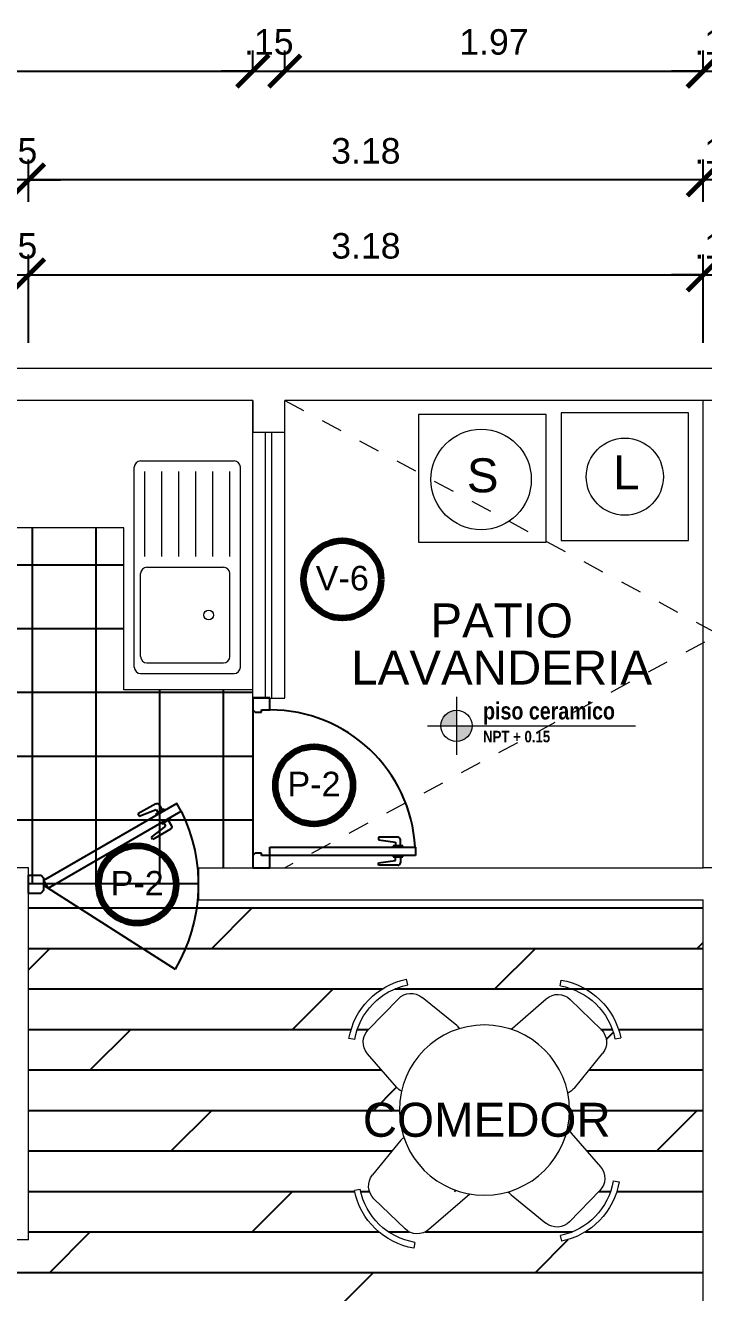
# Model space of a CAD drawing. Header units: millimetres. Extents: x 2204.1 to 2242.3, y 1175.1 to 1221.8.
# Drawn here: x 2219.58 to 2222.77, y 1210.14 to 1216.1 of the extents above; entities that cross this region are included whole.
import ezdxf
from ezdxf.enums import TextEntityAlignment as Align

# ---------------------------------------------------------------- set-up
doc = ezdxf.new("R2010")
doc.units = ezdxf.units.MM
doc.linetypes.add('HIDDEN2', pattern=[0.1875, 0.125, -0.0625])
for name, color, linetype, lineweight in [('01', 1, 'Continuous', 5), ('mobiliario', 2, 'Continuous', 18), ('MURO ALTO', 6, 'Continuous', 18), ('MURO BAJO', 3, 'Continuous', 18), ('puertas', 2, 'Continuous', 13), ('TEXTO', 4, 'Continuous', 5), ('VIDRIOS', 124, 'Continuous', 18)]:
    doc.layers.add(name, color=color, linetype=linetype, lineweight=lineweight)
for name, color, linetype in [('02', 7, 'Continuous'), ('06', 6, 'Continuous'), ('DETALLES PUERTAS', 8, 'Continuous'), ('muros', 1, 'Continuous'), ('Textura LINEAS', 253, 'HIDDEN2')]:
    doc.layers.add(name, color=color, linetype=linetype)
doc.styles.add('ROMAND', font='arial.ttf')
doc.styles.get("Standard").update_dxf_attribs({"font": 'arial.ttf'})
doc.styles.add('technicbold', font='techb___.ttf', dxfattribs={"height": 0.17})
doc.dimstyles.new('ARVIM', dxfattribs={"dimscale": 0.12, "dimtxt": 1, "dimasz": 1.25, "dimexe": 0.8, "dimexo": 1, "dimtad": 2, "dimtih": 1, "dimtoh": 1, "dimzin": 4, "dimdsep": 46, "dimtxsty": 'ROMAND', "dimblk": 'ARCHTICK', "dimcen": 0, "dimdle": 1, "dimclrd": 1, "dimclre": 1, "dimclrt": 251, "dimadec": 0, "dimazin": 0, "dimtfac": 1, "dimtix": 1, "dimtmove": 0, "dimatfit": 3, "dimldrblk": 'ARCHTICK', "dimfxl": 1, "dimarcsym": 0})

# ---------------------------------------------------------------- blocks, each defined once
blk = doc.blocks.new('puerta vai ven')
at = {"layer": '02'}
for p, q in [((656.305, 163.5864), (656.305, 163.5346)), ((656.379, 163.5864), (656.305, 163.5864)), ((656.379, 163.5864), (656.379, 163.5346)), ((656.305, 163.5346), (656.3156, 163.524)), ((656.3156, 163.524), (656.3684, 163.524)), ((656.3462, 163.524), (656.6918, 162.9817)), ((656.3684, 163.524), (656.379, 163.5346)), ((656.01, 163.0614), (656.0523, 163.1347)), ((656.0615, 163.1294), (656.0336, 163.06)), ((656.0523, 163.1347), (656.0615, 163.1294)), ((656.0368, 163.0337), (656.0139, 163.0469)), ((656.0526, 163.0612), (656.0315, 163.0246)), ((656.0336, 163.06), (656.0474, 163.052)), ((656.0572, 163.0585), (656.0526, 163.0612)), ((656.0727, 163.0008), (656.0939, 163.0374)), ((656.0939, 163.0374), (656.0893, 163.04)), ((656.1485, 163.0791), (656.1023, 163.0203)), ((656.1153, 163.0006), (656.1576, 163.0738)), ((656.1576, 163.0738), (656.1485, 163.0791)), ((656.0315, 163.0246), (656.0361, 163.0219)), ((656.0681, 163.0034), (656.0727, 163.0008)), ((656.078, 163.0099), (656.1009, 162.9967)), ((656.1023, 163.0203), (656.0886, 163.0282))]:
    blk.add_line(p, q, dxfattribs=at)
blk.add_lwpolyline([(656.326, 163.524), (656.358, 163.5055), (656.0408, 162.956), (656.0087, 162.9745)], close=True, dxfattribs=at)
for centre, radius, start, end in [((656.0192, 163.0561), 0.0106, 150, 240), ((656.1062, 163.0059), 0.0106, 240, 330), ((656.3426, 163.5698), 0.6839, 243.8159, 300.7054)]:
    blk.add_arc(centre, radius, start, end, dxfattribs=at)
blk = doc.blocks.new('A$C36C01319')
at = {"layer": '02', "xscale": 1.140943848105845, "yscale": 1.140943848105845, "zscale": 1.140943848105845, "rotation": 89.99999999996574}
blk.add_blockref('puerta vai ven', (186.6428, -748.4691), dxfattribs=at)
blk = doc.blocks.new('Com1-c-4')
for p, q in [((-0.446, 0.7293), (-0.4518, 0.7632)), ((0.4509, 0.7349), (0.4578, 0.7686)), ((-0.6861, 0.4726), (-0.503, 0.6501)), ((-0.1653, 0.4821), (-0.3636, 0.654)), ((0.1628, 0.4965), (0.3663, 0.6622)), ((0.5055, 0.654), (0.683, 0.471)), ((-0.767, 0.418), (-0.8007, 0.4249)), ((0.7622, 0.4139), (0.7961, 0.4198)), ((-0.5286, 0.1299), (-0.6943, 0.3333)), ((0.515, 0.1332), (0.6869, 0.3315)), ((-0.5101, -0.1347), (-0.6819, -0.333)), ((0.4918, -0.1773), (0.6575, -0.3808)), ((-0.7573, -0.4154), (-0.7912, -0.4212)), ((-0.5006, -0.6554), (-0.678, -0.4724)), ((-0.1578, -0.498), (-0.3613, -0.6636)), ((0.0859, -0.4926), (0.3269, -0.7014)), ((0.6493, -0.52), (0.4663, -0.6975)), ((0.7303, -0.4655), (0.764, -0.4723)), ((-0.446, -0.7364), (-0.4529, -0.7701)), ((0.4093, -0.7768), (0.4151, -0.8107))]:
    blk.add_line(p, q)
blk.add_circle((0, 0), 0.5)
for centre, radius, start, end in [((-0.3791, 0.3391), 0.4303, 99.73819, 168.49887), ((0.372, 0.347), 0.4303, 9.73819, 78.49887), ((-0.3791, 0.3391), 0.3959, 99.73819, 168.49887), ((-0.4312, 0.576), 0.1032, 49.08827, 134.11853), ((0.4314, 0.5821), 0.1032, 44.11853, 129.14879), ((0.372, 0.347), 0.3959, 9.73819, 78.49887), ((-0.6142, 0.3985), 0.1032, 134.11853, 219.14879), ((-0.2329, 0.4041), 0.1032, 43.03853, 49.08827), ((0.2279, 0.4165), 0.1032, 129.14879, 143.12346), ((0.6089, 0.3991), 0.1032, 319.08827, 44.11853), ((-0.4486, 0.195), 0.1032, 219.14879, 246.44058), ((0.437, 0.2008), 0.1032, 299.31158, 319.08827), ((-0.4321, -0.2023), 0.1032, 121.91555, 139.08827), ((0.4118, -0.2425), 0.1032, 39.14879, 53.12346), ((-0.604, -0.4006), 0.1032, 139.08827, 224.11853), ((-0.3671, -0.3484), 0.4303, 189.73819, 258.49887), ((-0.3671, -0.3484), 0.3959, 189.73819, 258.49887), ((0.5775, -0.446), 0.1032, 314.11853, 39.14879), ((-0.223, -0.4179), 0.1032, 309.14879, 323.12346), ((0.3423, -0.3865), 0.3959, 279.73819, 348.49887), ((0.3423, -0.3865), 0.4303, 279.73819, 348.49887), ((0.1962, -0.4516), 0.1032, 223.03853, 229.08827), ((-0.4265, -0.5836), 0.1032, 224.11853, 309.14879), ((0.3945, -0.6234), 0.1032, 229.08827, 314.11853)]:
    blk.add_arc(centre, radius, start, end)
blk = doc.blocks.new('p7')
at = {"layer": 'DETALLES PUERTAS', "color": 0, "linetype": 'ByBlock'}
for p, q in [((0.6139, 0.035), (0.6139, 0.635)), ((0.6139, 0.635), (0.6489, 0.635)), ((0.6489, 0.635), (0.6489, 0.035)), ((0.6089, 0.5832), (0.6089, 0.5432)), ((0.6139, 0.5832), (0.6089, 0.5832)), ((0.6539, 0.5832), (0.6489, 0.5832)), ((0.6539, 0.5432), (0.6539, 0.5832)), ((0.5739, 0.5632), (0.5739, 0.4832)), ((0.6089, 0.5732), (0.5839, 0.5732)), ((0.5839, 0.4832), (0.5939, 0.5532)), ((0.5939, 0.5532), (0.6089, 0.5532)), ((0.6089, 0.5432), (0.6139, 0.5432)), ((0.6489, 0.5432), (0.6539, 0.5432)), ((0.6539, 0.5732), (0.6789, 0.5732)), ((0.6689, 0.5532), (0.6539, 0.5532)), ((0.6789, 0.4832), (0.6689, 0.5532)), ((0.6889, 0.5632), (0.6889, 0.4832)), ((0.5739, 0.4832), (0.5839, 0.4832)), ((0.6889, 0.4832), (0.6789, 0.4832)), ((0.0489, 0.035), (0, 0.035)), ((0, 0.035), (0, -0.035)), ((0.0489, 0), (0.0489, 0.035)), ((0.0589, 0), (0.0489, 0)), ((0.0589, -0.025), (0.0589, 0)), ((0.6489, 0.035), (0.6139, 0.035)), ((0.6389, 0), (0.6389, -0.025)), ((0.6489, 0), (0.6389, 0)), ((0.6489, 0.035), (0.6489, 0)), ((0.7, 0.035), (0.6489, 0.035)), ((0.7, -0.035), (0.7, 0.035)), ((0, -0.035), (0.0489, -0.035)), ((0.0489, -0.035), (0.0589, -0.025)), ((0.6389, -0.025), (0.6489, -0.035)), ((0.6489, -0.035), (0.7, -0.035))]:
    blk.add_line(p, q, dxfattribs=at)
for centre, radius, start, end in [((0.6489, 0.035), 0.6, 93.3442, 180), ((0.5839, 0.5632), 0.01, 90, 180), ((0.6789, 0.5632), 0.01, 0, 90)]:
    blk.add_arc(centre, radius, start, end, dxfattribs=at)
blk = doc.blocks.new('lav')
for p, q in [((0.47, 0.5), (0.03, 0.5)), ((0, 0.47), (0, -0.47)), ((0.05, 0.42), (0.05, 0.03)), ((0.44, 0.45), (0.08, 0.45)), ((0.47, 0.42), (0.47, 0.03)), ((0.5, 0.47), (0.5, -0.47)), ((0.44, 0), (0.08, 0)), ((0.05, -0.05), (0.05, -0.45)), ((0.13, -0.05), (0.13, -0.45)), ((0.21, -0.05), (0.21, -0.45)), ((0.29, -0.05), (0.29, -0.45)), ((0.37, -0.05), (0.37, -0.45)), ((0.45, -0.05), (0.45, -0.45)), ((0.47, -0.5), (0.03, -0.5))]:
    blk.add_line(p, q)
blk.add_circle((0.15, 0.225), 0.0227)
for centre, start, end in [((0.03, 0.47), 90, 180), ((0.47, 0.47), 0, 90), ((0.08, 0.42), 90, 180), ((0.44, 0.42), 0, 90), ((0.08, 0.03), 180, 270), ((0.44, 0.03), 270, 0), ((0.03, -0.47), 180, 270), ((0.47, -0.47), 270, 0)]:
    blk.add_arc(centre, 0.03, start, end)
blk = doc.blocks.new('Nivel')
at = {"layer": '01', "ltscale": 0.8}
h = blk.add_hatch(color=256, dxfattribs=at)
h.paths.add_polyline_path([(0, 0), (0, 0.14, 0.414214), (-0.14, 0)])
h.paths.add_polyline_path([(0, 0), (0, -0.14, 0.414214), (0.14, 0)])
for p, q in [((0, 0.26), (0, -0.26)), ((-0.26, 0), (1.606, 0)), ((0, 0), (0, 0)), ((0, 0), (0, 0))]:
    blk.add_line(p, q, dxfattribs=at)
blk.add_circle((0, 0), 0.14, dxfattribs=at)
blk = doc.blocks.new('_ARCHTICK')
at = {"color": 0, "linetype": 'ByBlock', "const_width": 0.15}
blk.add_lwpolyline([(-0.5, -0.5), (0.5, 0.5)], dxfattribs=at)
blk = doc.blocks.new('*D88')
at = {"layer": 'DEFPOINTS', "color": 0, "transparency": 16777216}
for p in [(2220.65, 1215.8877), (2217.4106, 1215.3753), (2220.65, 1214.3382)]:
    blk.add_point(p, dxfattribs=at)
at = {"layer": 'muros', "color": 1, "lineweight": -2, "transparency": 16777216}
for p, q in [((2217.4106, 1215.8757), (2217.4106, 1215.9837)), ((2220.65, 1215.8757), (2220.65, 1215.9837)), ((2217.2906, 1215.8877), (2220.77, 1215.8877))]:
    blk.add_line(p, q, dxfattribs=at)
at = {"layer": 'muros', "color": 1, "lineweight": -2, "transparency": 16777216, "xscale": 0.15, "yscale": 0.15, "zscale": 0.15, "rotation": 180}
blk.add_blockref('_ARCHTICK', (2217.4106, 1215.8877), dxfattribs=at)
at = {"layer": 'muros', "color": 1, "lineweight": -2, "transparency": 16777216, "xscale": 0.15, "yscale": 0.15, "zscale": 0.15}
blk.add_blockref('_ARCHTICK', (2220.65, 1215.8877), dxfattribs=at)
at = {"layer": 'muros', "color": 251, "lineweight": 200, "transparency": 16777216, "insert": (2219.0303, 1216.024), "char_height": 0.12, "attachment_point": 5, "style": 'ROMAND'}
blk.add_mtext('3.24', dxfattribs=at)
blk = doc.blocks.new('*D89')
at = {"layer": 'DEFPOINTS', "color": 0, "transparency": 16777216}
for p in [(2220.8, 1215.8877), (2220.65, 1214.3382), (2220.8, 1214.3385)]:
    blk.add_point(p, dxfattribs=at)
at = {"layer": 'muros', "color": 1, "lineweight": -2, "transparency": 16777216}
for p, q in [((2220.65, 1215.8757), (2220.65, 1215.9837)), ((2220.8, 1215.8757), (2220.8, 1215.9837)), ((2220.65, 1215.8877), (2220.5, 1215.8877)), ((2220.65, 1215.8877), (2220.8, 1215.8877)), ((2220.8, 1215.8877), (2220.95, 1215.8877))]:
    blk.add_line(p, q, dxfattribs=at)
at = {"layer": 'muros', "color": 1, "lineweight": -2, "transparency": 16777216, "xscale": 0.15, "yscale": 0.15, "zscale": 0.15}
blk.add_blockref('_ARCHTICK', (2220.65, 1215.8877), dxfattribs=at)
at = {"layer": 'muros', "color": 1, "lineweight": -2, "transparency": 16777216, "xscale": 0.15, "yscale": 0.15, "zscale": 0.15, "rotation": 180}
blk.add_blockref('_ARCHTICK', (2220.8, 1215.8877), dxfattribs=at)
at = {"layer": 'muros', "color": 251, "lineweight": 200, "transparency": 16777216, "insert": (2220.725, 1216.024), "char_height": 0.12, "attachment_point": 5, "style": 'ROMAND'}
blk.add_mtext('.15', dxfattribs=at)
blk = doc.blocks.new('*D90')
at = {"layer": 'DEFPOINTS', "color": 0, "transparency": 16777216}
for p in [(2222.7703, 1215.8877), (2222.7703, 1215.3327), (2220.8, 1214.3385)]:
    blk.add_point(p, dxfattribs=at)
at = {"layer": 'muros', "color": 1, "lineweight": -2, "transparency": 16777216}
for p, q in [((2220.8, 1215.8757), (2220.8, 1215.9837)), ((2222.7703, 1215.8757), (2222.7703, 1215.9837)), ((2220.68, 1215.8877), (2222.8903, 1215.8877))]:
    blk.add_line(p, q, dxfattribs=at)
at = {"layer": 'muros', "color": 1, "lineweight": -2, "transparency": 16777216, "xscale": 0.15, "yscale": 0.15, "zscale": 0.15, "rotation": 180}
blk.add_blockref('_ARCHTICK', (2220.8, 1215.8877), dxfattribs=at)
at = {"layer": 'muros', "color": 1, "lineweight": -2, "transparency": 16777216, "xscale": 0.15, "yscale": 0.15, "zscale": 0.15}
blk.add_blockref('_ARCHTICK', (2222.7703, 1215.8877), dxfattribs=at)
at = {"layer": 'muros', "color": 251, "lineweight": 200, "transparency": 16777216, "insert": (2221.7851, 1216.024), "char_height": 0.12, "attachment_point": 5, "style": 'ROMAND'}
blk.add_mtext('1.97', dxfattribs=at)
blk = doc.blocks.new('*D91')
at = {"layer": 'DEFPOINTS', "color": 0, "transparency": 16777216}
for p in [(2222.9191, 1215.8877), (2222.7703, 1215.3327), (2222.9191, 1215.3327)]:
    blk.add_point(p, dxfattribs=at)
at = {"layer": 'muros', "color": 1, "lineweight": -2, "transparency": 16777216}
for p, q in [((2222.7703, 1215.8757), (2222.7703, 1215.9837)), ((2222.9191, 1215.8757), (2222.9191, 1215.9837)), ((2222.7703, 1215.8877), (2222.6203, 1215.8877)), ((2222.7703, 1215.8877), (2222.9191, 1215.8877)), ((2222.9191, 1215.8877), (2223.0691, 1215.8877))]:
    blk.add_line(p, q, dxfattribs=at)
at = {"layer": 'muros', "color": 1, "lineweight": -2, "transparency": 16777216, "xscale": 0.15, "yscale": 0.15, "zscale": 0.15}
blk.add_blockref('_ARCHTICK', (2222.7703, 1215.8877), dxfattribs=at)
at = {"layer": 'muros', "color": 1, "lineweight": -2, "transparency": 16777216, "xscale": 0.15, "yscale": 0.15, "zscale": 0.15, "rotation": 180}
blk.add_blockref('_ARCHTICK', (2222.9191, 1215.8877), dxfattribs=at)
at = {"layer": 'muros', "color": 251, "lineweight": 200, "transparency": 16777216, "insert": (2222.8447, 1216.024), "char_height": 0.12, "attachment_point": 5, "style": 'ROMAND'}
blk.add_mtext('.15', dxfattribs=at)
blk = doc.blocks.new('*D106')
at = {"layer": 'DEFPOINTS', "color": 0, "transparency": 16777216}
for p in [(2219.4438, 1215.3753), (2219.4438, 1215.1519), (2219.5938, 1215.1519)]:
    blk.add_point(p, dxfattribs=at)
at = {"layer": 'muros', "color": 1, "lineweight": -2, "transparency": 16777216}
for p, q in [((2219.4438, 1215.2719), (2219.4438, 1215.4713)), ((2219.5938, 1215.2719), (2219.5938, 1215.4713)), ((2219.4438, 1215.3753), (2219.2938, 1215.3753)), ((2219.5938, 1215.3753), (2219.4438, 1215.3753)), ((2219.5938, 1215.3753), (2219.7438, 1215.3753))]:
    blk.add_line(p, q, dxfattribs=at)
at = {"layer": 'muros', "color": 1, "lineweight": -2, "transparency": 16777216, "xscale": 0.15, "yscale": 0.15, "zscale": 0.15}
blk.add_blockref('_ARCHTICK', (2219.4438, 1215.3753), dxfattribs=at)
at = {"layer": 'muros', "color": 1, "lineweight": -2, "transparency": 16777216, "xscale": 0.15, "yscale": 0.15, "zscale": 0.15, "rotation": 180}
blk.add_blockref('_ARCHTICK', (2219.5938, 1215.3753), dxfattribs=at)
at = {"layer": 'muros', "color": 251, "lineweight": 200, "transparency": 16777216, "insert": (2219.5188, 1215.5115), "char_height": 0.12, "attachment_point": 5, "style": 'ROMAND'}
blk.add_mtext('.15', dxfattribs=at)
blk = doc.blocks.new('*D107')
at = {"layer": 'DEFPOINTS', "color": 0, "transparency": 16777216}
for p in [(2219.5938, 1215.3753), (2219.5938, 1215.1519), (2222.7703, 1215.1519)]:
    blk.add_point(p, dxfattribs=at)
at = {"layer": 'muros', "color": 1, "lineweight": -2, "transparency": 16777216}
for p, q in [((2219.5938, 1215.2719), (2219.5938, 1215.4713)), ((2222.7703, 1215.2719), (2222.7703, 1215.4713)), ((2222.8903, 1215.3753), (2219.4738, 1215.3753))]:
    blk.add_line(p, q, dxfattribs=at)
at = {"layer": 'muros', "color": 1, "lineweight": -2, "transparency": 16777216, "xscale": 0.15, "yscale": 0.15, "zscale": 0.15, "rotation": 180}
blk.add_blockref('_ARCHTICK', (2219.5938, 1215.3753), dxfattribs=at)
at = {"layer": 'muros', "color": 1, "lineweight": -2, "transparency": 16777216, "xscale": 0.15, "yscale": 0.15, "zscale": 0.15}
blk.add_blockref('_ARCHTICK', (2222.7703, 1215.3753), dxfattribs=at)
at = {"layer": 'muros', "color": 251, "lineweight": 200, "transparency": 16777216, "insert": (2221.182, 1215.5116), "char_height": 0.12, "attachment_point": 5, "style": 'ROMAND'}
blk.add_mtext('3.18', dxfattribs=at)
blk = doc.blocks.new('*D108')
at = {"layer": 'DEFPOINTS', "color": 0, "transparency": 16777216}
for p in [(2222.7703, 1215.3753), (2222.7703, 1214.292), (2222.9191, 1214.292)]:
    blk.add_point(p, dxfattribs=at)
at = {"layer": 'muros', "color": 1, "lineweight": -2, "transparency": 16777216}
for p, q in [((2222.7703, 1215.3633), (2222.7703, 1215.4713)), ((2222.9191, 1215.3633), (2222.9191, 1215.4713)), ((2222.7703, 1215.3753), (2222.6203, 1215.3753)), ((2222.9191, 1215.3753), (2222.7703, 1215.3753)), ((2222.9191, 1215.3753), (2223.0691, 1215.3753))]:
    blk.add_line(p, q, dxfattribs=at)
at = {"layer": 'muros', "color": 1, "lineweight": -2, "transparency": 16777216, "xscale": 0.15, "yscale": 0.15, "zscale": 0.15}
blk.add_blockref('_ARCHTICK', (2222.7703, 1215.3753), dxfattribs=at)
at = {"layer": 'muros', "color": 1, "lineweight": -2, "transparency": 16777216, "xscale": 0.15, "yscale": 0.15, "zscale": 0.15, "rotation": 180}
blk.add_blockref('_ARCHTICK', (2222.9191, 1215.3753), dxfattribs=at)
at = {"layer": 'muros', "color": 251, "lineweight": 200, "transparency": 16777216, "insert": (2222.8447, 1215.5115), "char_height": 0.12, "attachment_point": 5, "style": 'ROMAND'}
blk.add_mtext('.15', dxfattribs=at)
blk = doc.blocks.new('*D153')
at = {"layer": 'DEFPOINTS', "color": 0, "transparency": 16777216}
for p in [(2219.5938, 1214.9285), (2219.4438, 1214.4885), (2219.5938, 1214.4885)]:
    blk.add_point(p, dxfattribs=at)
at = {"layer": 'muros', "color": 1, "lineweight": -2, "transparency": 16777216}
for p, q in [((2219.4438, 1214.6085), (2219.4438, 1215.0245)), ((2219.5938, 1214.6085), (2219.5938, 1215.0245)), ((2219.4438, 1214.9285), (2219.2938, 1214.9285)), ((2219.4438, 1214.9285), (2219.5938, 1214.9285)), ((2219.5938, 1214.9285), (2219.7438, 1214.9285))]:
    blk.add_line(p, q, dxfattribs=at)
at = {"layer": 'muros', "color": 1, "lineweight": -2, "transparency": 16777216, "xscale": 0.15, "yscale": 0.15, "zscale": 0.15}
blk.add_blockref('_ARCHTICK', (2219.4438, 1214.9285), dxfattribs=at)
at = {"layer": 'muros', "color": 1, "lineweight": -2, "transparency": 16777216, "xscale": 0.15, "yscale": 0.15, "zscale": 0.15, "rotation": 180}
blk.add_blockref('_ARCHTICK', (2219.5938, 1214.9285), dxfattribs=at)
at = {"layer": 'muros', "color": 251, "lineweight": 200, "transparency": 16777216, "insert": (2219.5188, 1215.0647), "char_height": 0.12, "attachment_point": 5, "style": 'ROMAND'}
blk.add_mtext('.15', dxfattribs=at)
blk = doc.blocks.new('*D154')
at = {"layer": 'DEFPOINTS', "color": 0, "transparency": 16777216}
for p in [(2222.7703, 1214.9285), (2219.5938, 1214.4885), (2222.7703, 1214.4887)]:
    blk.add_point(p, dxfattribs=at)
at = {"layer": 'muros', "color": 1, "lineweight": -2, "transparency": 16777216}
for p, q in [((2219.5938, 1214.6085), (2219.5938, 1215.0245)), ((2222.7703, 1214.6087), (2222.7703, 1215.0245)), ((2219.4738, 1214.9285), (2222.8903, 1214.9285))]:
    blk.add_line(p, q, dxfattribs=at)
at = {"layer": 'muros', "color": 1, "lineweight": -2, "transparency": 16777216, "xscale": 0.15, "yscale": 0.15, "zscale": 0.15, "rotation": 180}
blk.add_blockref('_ARCHTICK', (2219.5938, 1214.9285), dxfattribs=at)
at = {"layer": 'muros', "color": 1, "lineweight": -2, "transparency": 16777216, "xscale": 0.15, "yscale": 0.15, "zscale": 0.15}
blk.add_blockref('_ARCHTICK', (2222.7703, 1214.9285), dxfattribs=at)
at = {"layer": 'muros', "color": 251, "lineweight": 200, "transparency": 16777216, "insert": (2221.1821, 1215.0648), "char_height": 0.12, "attachment_point": 5, "style": 'ROMAND'}
blk.add_mtext('3.18', dxfattribs=at)
blk = doc.blocks.new('*D155')
at = {"layer": 'DEFPOINTS', "color": 0, "transparency": 16777216}
for p in [(2222.9191, 1214.9285), (2222.7703, 1214.4887), (2222.9191, 1214.4885)]:
    blk.add_point(p, dxfattribs=at)
at = {"layer": 'muros', "color": 1, "lineweight": -2, "transparency": 16777216}
for p, q in [((2222.7703, 1214.6087), (2222.7703, 1215.0245)), ((2222.9191, 1214.6085), (2222.9191, 1215.0245)), ((2222.7703, 1214.9285), (2222.6203, 1214.9285)), ((2222.7703, 1214.9285), (2222.9191, 1214.9285)), ((2222.9191, 1214.9285), (2223.0691, 1214.9285))]:
    blk.add_line(p, q, dxfattribs=at)
at = {"layer": 'muros', "color": 1, "lineweight": -2, "transparency": 16777216, "xscale": 0.15, "yscale": 0.15, "zscale": 0.15}
blk.add_blockref('_ARCHTICK', (2222.7703, 1214.9285), dxfattribs=at)
at = {"layer": 'muros', "color": 1, "lineweight": -2, "transparency": 16777216, "xscale": 0.15, "yscale": 0.15, "zscale": 0.15, "rotation": 180}
blk.add_blockref('_ARCHTICK', (2222.9191, 1214.9285), dxfattribs=at)
at = {"layer": 'muros', "color": 251, "lineweight": 200, "transparency": 16777216, "insert": (2222.8447, 1215.0647), "char_height": 0.12, "attachment_point": 5, "style": 'ROMAND'}
blk.add_mtext('.15', dxfattribs=at)

msp = doc.modelspace()

# ---------------------------------------------------------------- linework, layer by layer
at = {"layer": '06'}
msp.add_line((2221.1953, 1211.9885), (2221.1953, 1211.9886), dxfattribs=at)
at = {"layer": 'mobiliario'}
for p, q in [((2220.0432, 1213.7386), (2217.3495, 1213.7386)), ((2220.0432, 1212.9771), (2220.0432, 1213.7386)), ((2220.65, 1212.9771), (2220.0432, 1212.9771)), ((2220.7406, 1212.9771), (2220.74, 1212.9771))]:
    msp.add_line(p, q, dxfattribs=at)
for points in [[(2222.701, 1214.2795), (2222.101, 1214.2795), (2222.101, 1213.6795), (2222.701, 1213.6795)], [(2222.0303, 1213.672), (2222.0303, 1214.272), (2221.4303, 1214.272), (2221.4303, 1213.672)]]:
    msp.add_lwpolyline(points, close=True, dxfattribs=at)
for centre, radius in [((2221.7246, 1213.9662), 0.2362), ((2222.401, 1213.9795), 0.1816)]:
    msp.add_circle(centre, radius, dxfattribs=at)
at = {"layer": 'MURO ALTO'}
for p, q in [((2234.8441, 1214.4885), (2213.9956, 1214.4885)), ((2220.65, 1214.3385), (2217.035, 1214.3385)), ((2222.7703, 1214.3385), (2220.7999, 1214.3385)), ((2224.8893, 1214.3385), (2222.7703, 1214.3385)), ((2219.5938, 1212.1388), (2216.6468, 1212.1388)), ((2220.3935, 1212.1388), (2222.7703, 1212.1388)), ((2220.3935, 1212.1388), (2220.3935, 1211.9887)), ((2221.3453, 1212.1386), (2221.3453, 1212.1385)), ((2221.3453, 1212.1386), (2221.3453, 1212.1385)), ((2221.3453, 1212.1385), (2221.3453, 1212.1386)), ((2221.3453, 1212.1386), (2221.3453, 1212.1385)), ((2225.2959, 1212.1388), (2222.7703, 1212.1388)), ((2220.3935, 1211.9887), (2222.7703, 1211.9886)), ((2222.7703, 1206.6379), (2222.7703, 1211.9886)), ((2219.5938, 1210.3889), (2219.4438, 1210.3889))]:
    msp.add_line(p, q, dxfattribs=at)
for points in [[(2220.6499, 1214.3384), (2220.6499, 1214.1884), (2220.7999, 1214.1884), (2220.7999, 1214.3385)], [(2220.65, 1214.3384), (2220.6499, 1214.3384)], [(2219.5938, 1210.3889), (2219.5938, 1212.1388)]]:
    msp.add_lwpolyline(points, dxfattribs=at)
at = {"layer": 'MURO BAJO'}
for p, q in [((2220.65, 1212.9384), (2220.65, 1214.3385)), ((2220.7999, 1212.9384), (2220.7999, 1214.3382)), ((2222.7703, 1212.1388), (2222.7703, 1214.3385)), ((2222.7703, 1212.1388), (2222.7703, 1214.3385)), ((2220.6499, 1212.9382), (2220.7999, 1212.9382))]:
    msp.add_line(p, q, dxfattribs=at)
at = {"layer": 'muros', "lineweight": 200}
for centre in [(2221.0714, 1213.4963), (2220.9384, 1212.5275), (2220.1061, 1212.0608)]:
    msp.add_circle(centre, 0.1824, dxfattribs=at)
at = {"layer": 'Textura LINEAS', "linetype": 'ByBlock'}
for p, q in [((2219.6104, 1213.7389), (2219.6106, 1212.0638)), ((2219.9104, 1213.7389), (2219.9106, 1212.0637)), ((2220.0432, 1213.5637), (2216.6468, 1213.5637)), ((2220.0432, 1213.2637), (2216.6468, 1213.2637)), ((2220.2105, 1212.9773), (2220.2106, 1212.0637)), ((2220.5105, 1212.9773), (2220.5106, 1212.1386)), ((2220.65, 1212.9637), (2216.6468, 1212.9639)), ((2220.6499, 1212.9382), (2220.65, 1212.1387)), ((2220.6499, 1212.6637), (2216.6468, 1212.6639)), ((2220.65, 1212.3637), (2216.6468, 1212.3639)), ((2220.3935, 1212.0637), (2219.5938, 1212.0638)), ((2219.5938, 1211.9505), (2222.7703, 1211.9505)), ((2220.4562, 1211.7601), (2220.6467, 1211.9506)), ((2222.7422, 1211.7601), (2222.7703, 1211.7881)), ((2219.5938, 1211.6597), (2219.6942, 1211.7601)), ((2219.5938, 1211.76), (2222.7703, 1211.76)), ((2221.7897, 1211.5696), (2221.9802, 1211.7601)), ((2219.5938, 1211.5695), (2221.2588, 1211.5695)), ((2220.8372, 1211.3791), (2221.0277, 1211.5696)), ((2221.3182, 1211.5695), (2222.7703, 1211.5695)), ((2219.5938, 1211.379), (2221.1126, 1211.379)), ((2219.8847, 1211.1886), (2220.0752, 1211.3791)), ((2221.1415, 1211.379), (2221.195, 1211.379)), ((2222.2888, 1211.379), (2222.342, 1211.379)), ((2222.3138, 1211.3317), (2222.3468, 1211.3647)), ((2222.3712, 1211.379), (2222.7703, 1211.379)), ((2219.5938, 1211.1885), (2221.2561, 1211.1885)), ((2222.2327, 1211.1885), (2222.7703, 1211.1885)), ((2221.2182, 1210.9981), (2221.3269, 1211.1068)), ((2219.5938, 1210.998), (2221.3395, 1210.998)), ((2220.2657, 1210.8076), (2220.4562, 1210.9981)), ((2222.1406, 1210.998), (2222.7703, 1210.998)), ((2222.5517, 1210.8076), (2222.7422, 1210.9981)), ((2219.5938, 1210.8075), (2221.3054, 1210.8075)), ((2222.2216, 1210.8075), (2222.7703, 1210.8075)), ((2219.5938, 1210.617), (2221.1288, 1210.617)), ((2220.6467, 1210.4266), (2220.8372, 1210.6171)), ((2221.1571, 1210.617), (2221.1987, 1210.617)), ((2221.5992, 1210.6171), (2221.6046, 1210.6225)), ((2222.2794, 1210.617), (2222.334, 1210.617)), ((2222.363, 1210.617), (2222.7703, 1210.617)), ((2219.5938, 1210.4265), (2221.2433, 1210.4265)), ((2219.6942, 1210.2361), (2219.8847, 1210.4266)), ((2221.2889, 1210.4265), (2221.3862, 1210.4265)), ((2221.4618, 1210.4265), (2222.1536, 1210.4265)), ((2222.2145, 1210.4265), (2222.7703, 1210.4265)), ((2221.9802, 1210.2361), (2222.1347, 1210.3905)), ((2213.346, 1210.236), (2222.7703, 1210.2361)), ((2221.0277, 1210.0456), (2221.2182, 1210.2361))]:
    msp.add_line(p, q, dxfattribs=at)
at = {"layer": 'VIDRIOS', "linetype": 'HIDDEN2', "ltscale": 0.7}
for p, q in [((2224.8893, 1214.3385), (2220.7999, 1212.1387)), ((2220.7999, 1214.3385), (2224.8844, 1212.1387))]:
    msp.add_line(p, q, dxfattribs=at)
at = {"layer": 'VIDRIOS'}
for p, q in [((2220.71, 1212.9384), (2220.71, 1214.1884)), ((2220.71, 1212.9384), (2220.71, 1214.1884)), ((2220.71, 1212.9384), (2220.71, 1214.1884)), ((2220.74, 1212.9384), (2220.74, 1214.1884)), ((2220.74, 1212.9384), (2220.74, 1214.1884)), ((2220.74, 1212.9384), (2220.74, 1214.1884))]:
    msp.add_line(p, q, dxfattribs=at)

# ---------------------------------------------------------------- block references
at = {"layer": '01', "xscale": 0.5247559576633212, "yscale": 0.5247559576633212, "zscale": 0.8073168571284746}
msp.add_blockref('Nivel', (2221.6087, 1212.8075), dxfattribs=at)
at = {"layer": '06', "xscale": -1, "rotation": 179.9999681969316}
msp.add_blockref('A$C36C01319', (2219.5938, 1212.4425), dxfattribs=at)
at = {"layer": 'mobiliario', "extrusion": (0, 0, -1), "xscale": -0.999974999576807, "yscale": 0.999974999576807, "zscale": -0.999974999576807, "rotation": 180}
msp.add_blockref('lav', (-2220.5916, 1213.5535), dxfattribs=at)
at = {"layer": 'mobiliario', "extrusion": (0, 0, -1), "xscale": 0.8011629005731681, "yscale": 0.8011629005731681, "zscale": -0.8011629005731681}
msp.add_blockref('Com1-c-4', (-2221.7401, 1210.9995), dxfattribs=at)
at = {"layer": 'puertas', "xscale": 1.142242771275091, "yscale": 1.142242771275091, "zscale": 1.142242771275091, "rotation": 270}
msp.add_blockref('p7', (2220.69, 1212.9384), dxfattribs=at)

# ---------------------------------------------------------------- texts
for s, p in [('S', (2221.7319, 1213.9059)), ('L', (2222.4083, 1213.9192)), ('PATIO', (2221.8212, 1213.2233)), ('LAVANDERIA', (2221.8212, 1213.0015)), ('COMEDOR ', (2221.7821, 1210.8741))]:
    msp.add_text(s, height=0.16).set_placement(p, align=Align.CENTER)
at = {"layer": 'muros', "lineweight": 200}
for s, p in [('V-6', (2221.0708, 1213.4449)), ('P-2', (2220.9378, 1212.4761)), ('P-2', (2220.1054, 1212.0094))]:
    msp.add_text(s, height=0.11516, dxfattribs=at).set_placement(p, align=Align.CENTER)
at = {"layer": 'TEXTO', "color": 3, "style": 'technicbold'}
for s, height, p in [('piso ceramico ', 0.080593, (2221.7337, 1212.8373)), ('NPT + 0.15', 0.05416, (2221.7339, 1212.7297))]:
    msp.add_text(s, height=height, dxfattribs=at).set_placement(p)

# ---------------------------------------------------------------- dimensions: what is measured, and where the dimension line sits
at = {"layer": 'muros', "lineweight": 200}
for base, p1, p2, picture, middle in [((2220.65, 1215.8877), (2217.4106, 1215.3753), (2220.65, 1214.3382), '*D88', (2219.0303, 1216.024)), ((2220.8, 1215.8877), (2220.65, 1214.3382), (2220.8, 1214.3385), '*D89', (2220.725, 1216.024)), ((2222.7703, 1215.8877), (2220.8, 1214.3385), (2222.7703, 1215.3327), '*D90', (2221.7851, 1216.024)), ((2222.9191, 1215.8877), (2222.7703, 1215.3327), (2222.9191, 1215.3327), '*D91', (2222.8447, 1216.024)), ((2222.7703, 1215.3753), (2222.9191, 1214.292), (2222.7703, 1214.292), '*D108', (2222.8447, 1215.5115))]:
    dim = msp.add_linear_dim(base=base, p1=p1, p2=p2, dimstyle='ARVIM', override={"dimfxl": 0.1, "dimfxlon": 1}, dxfattribs=at)
    dim.commit()
    dim.dimension.update_dxf_attribs({"geometry": picture, "text_midpoint": middle})
for base, p1, p2, picture, middle in [((2219.4438, 1215.3753), (2219.5938, 1215.1519), (2219.4438, 1215.1519), '*D106', (2219.5188, 1215.5115)), ((2219.5938, 1215.3753), (2222.7703, 1215.1519), (2219.5938, 1215.1519), '*D107', (2221.182, 1215.5116)), ((2219.5938, 1214.9285), (2219.4438, 1214.4885), (2219.5938, 1214.4885), '*D153', (2219.5188, 1215.0647)), ((2222.7703, 1214.9285), (2219.5938, 1214.4885), (2222.7703, 1214.4887), '*D154', (2221.1821, 1215.0648)), ((2222.9191, 1214.9285), (2222.7703, 1214.4887), (2222.9191, 1214.4885), '*D155', (2222.8447, 1215.0647))]:
    dim = msp.add_linear_dim(base=base, p1=p1, p2=p2, dimstyle='ARVIM', dxfattribs=at)
    dim.commit()
    dim.dimension.update_dxf_attribs({"geometry": picture, "text_midpoint": middle})

doc.saveas('drawing.dxf')
